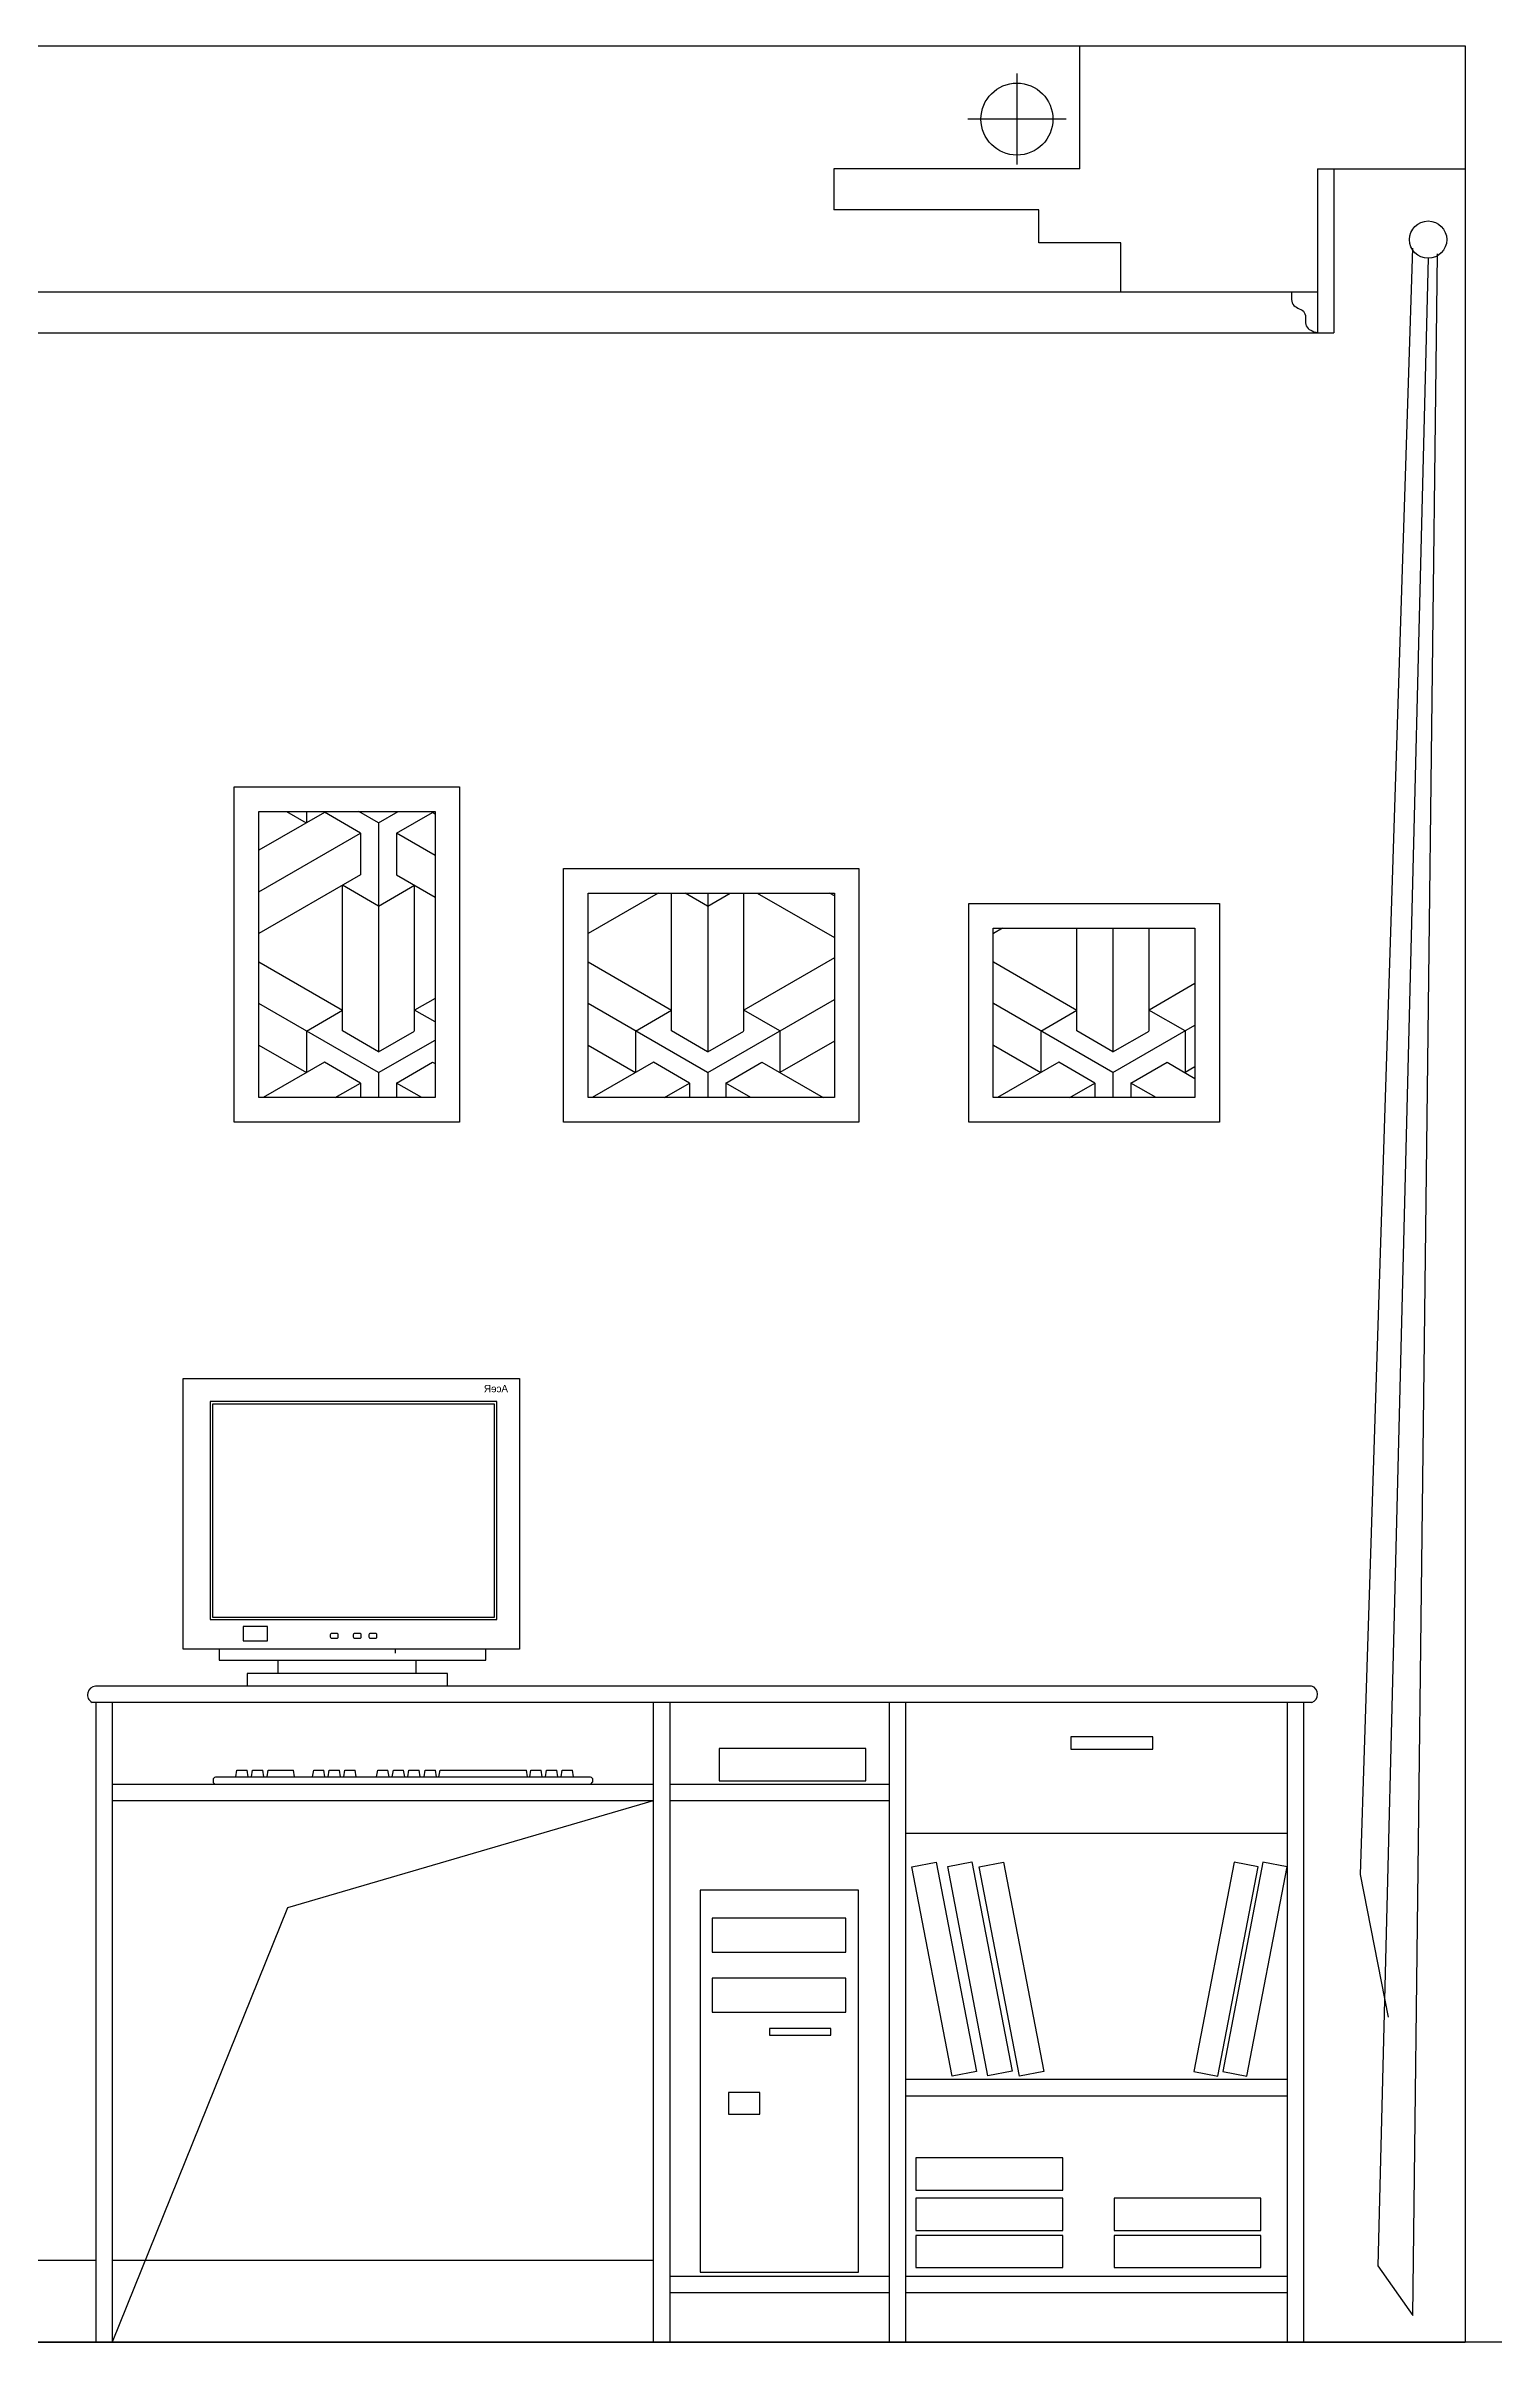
# Model space of a CAD drawing. Header units: inches. Extents: x 11.2 to 54.2, y 16.2 to 41.
# Drawn here: x 37.595 to 39.361, y 25.785 to 28.585 of the extents above; entities that cross this region are included whole.
import ezdxf

# ---------------------------------------------------------------- set-up
doc = ezdxf.new("R2010")
doc.units = ezdxf.units.IN
doc.header["$MEASUREMENT"] = 0
for name, color, linetype in [('02', 2, 'Continuous'), ('1', 1, 'Continuous'), ('4', 4, 'Continuous'), ('8', 8, 'Continuous')]:
    doc.layers.add(name, color=color, linetype=linetype)
doc.styles.get("Standard").update_dxf_attribs({"font": 'arial.ttf'})

msp = doc.modelspace()

# ---------------------------------------------------------------- hatches: boundary and pattern name
at = {"layer": '8'}
h = msp.add_hatch(dxfattribs=at)
h.set_pattern_fill('ESCHER', color=256, scale=0.01, angle=90, style=0)
h.set_pattern_definition([(150, (25.0658, 70.15768), (-2e-07, -0.3048004), [0.2794, -0.0254]), (270, (25.0658, 70.15768), (0.263965, 0.1524), [0.2794, -0.0254]), (30, (25.0658, 70.15768), (-2e-07, 0.3048004), [0.2794, -0.0254]), (150, (25.0658, 70.18308), (-2e-07, -0.3048004), [0.0508, -0.254]), (30, (25.0658, 70.18308), (-2e-07, 0.3048004), [0.0508, -0.254]), (150, (25.0438, 70.14498), (-2e-07, -0.3048004), [0.0508, -0.254]), (270, (25.0438, 70.14498), (0.263965, 0.1524), [0.0508, -0.254]), (30, (25.0878, 70.14498), (-2e-07, 0.3048004), [0.0508, -0.254]), (270, (25.0878, 70.14498), (0.263965, 0.1524), [0.0508, -0.254]), (150, (25.0658, 70.05608), (-2e-07, -0.3048004), [0.0508, -0.254]), (30, (25.0658, 70.05608), (-2e-07, 0.3048004), [0.0508, -0.254]), (150, (25.15378, 70.20848), (-2e-07, -0.3048004), [0.0508, -0.254]), (270, (25.15378, 70.20848), (0.263965, 0.1524), [0.0508, -0.254]), (30, (24.9778, 70.20848), (-2e-07, 0.3048004), [0.0508, -0.254]), (270, (24.9778, 70.20848), (0.263965, 0.1524), [0.0508, -0.254]), (90, (25.0218, 70.20848), (-0.263965, -0.1524), [0.1778, -0.127]), (90, (25.10979, 70.20848), (-0.263965, -0.1524), [0.1778, -0.127]), (210, (24.9998, 70.17038), (2e-07, -0.3048004), [0.1778, -0.127]), (210, (25.0438, 70.09418), (2e-07, -0.3048004), [0.1778, -0.127]), (330, (25.0878, 70.09418), (0.2639648, 0.1524004), [0.1778, -0.127]), (330, (25.13178, 70.17038), (0.2639648, 0.1524004), [0.1778, -0.127])])
h.paths.add_polyline_path([(38.0692, 27.6521), (37.8544, 27.6521), (37.8544, 27.303), (38.0692, 27.303)])
h = msp.add_hatch(dxfattribs=at)
h.set_pattern_fill('ESCHER', color=256, scale=0.01, angle=90, style=0)
h.set_pattern_definition([(150, (25.4672, 70.15768), (-2e-07, -0.3048004), [0.2794, -0.0254]), (270, (25.4672, 70.15768), (0.263965, 0.1524), [0.2794, -0.0254]), (30, (25.4672, 70.15768), (-2e-07, 0.3048004), [0.2794, -0.0254]), (150, (25.4672, 70.18308), (-2e-07, -0.3048004), [0.0508, -0.254]), (30, (25.4672, 70.18308), (-2e-07, 0.3048004), [0.0508, -0.254]), (150, (25.4452, 70.14498), (-2e-07, -0.3048004), [0.0508, -0.254]), (270, (25.4452, 70.14498), (0.263965, 0.1524), [0.0508, -0.254]), (30, (25.4892, 70.14498), (-2e-07, 0.3048004), [0.0508, -0.254]), (270, (25.4892, 70.14498), (0.263965, 0.1524), [0.0508, -0.254]), (150, (25.4672, 70.05608), (-2e-07, -0.3048004), [0.0508, -0.254]), (30, (25.4672, 70.05608), (-2e-07, 0.3048004), [0.0508, -0.254]), (150, (25.55518, 70.20848), (-2e-07, -0.3048004), [0.0508, -0.254]), (270, (25.55518, 70.20848), (0.263965, 0.1524), [0.0508, -0.254]), (30, (25.3792, 70.20848), (-2e-07, 0.3048004), [0.0508, -0.254]), (270, (25.3792, 70.20848), (0.263965, 0.1524), [0.0508, -0.254]), (90, (25.4232, 70.20848), (-0.263965, -0.1524), [0.1778, -0.127]), (90, (25.5112, 70.20848), (-0.263965, -0.1524), [0.1778, -0.127]), (210, (25.4012, 70.17038), (2e-07, -0.3048004), [0.1778, -0.127]), (210, (25.4452, 70.09418), (2e-07, -0.3048004), [0.1778, -0.127]), (330, (25.4892, 70.09418), (0.2639648, 0.1524004), [0.1778, -0.127]), (330, (25.53319, 70.17038), (0.2639648, 0.1524004), [0.1778, -0.127])])
h.paths.add_polyline_path([(38.2558, 27.5525), (38.2558, 27.303), (38.5562, 27.303), (38.5562, 27.5525)])
h = msp.add_hatch(dxfattribs=at)
h.set_pattern_fill('ESCHER', color=256, scale=0.01, angle=90, style=0)
h.set_pattern_definition([(150, (25.96137, 70.15768), (-2e-07, -0.3048004), [0.2794, -0.0254]), (270, (25.96137, 70.15768), (0.263965, 0.1524), [0.2794, -0.0254]), (30, (25.96137, 70.15768), (-2e-07, 0.3048004), [0.2794, -0.0254]), (150, (25.96137, 70.18308), (-2e-07, -0.3048004), [0.0508, -0.254]), (30, (25.96137, 70.18308), (-2e-07, 0.3048004), [0.0508, -0.254]), (150, (25.93937, 70.14498), (-2e-07, -0.3048004), [0.0508, -0.254]), (270, (25.93937, 70.14498), (0.263965, 0.1524), [0.0508, -0.254]), (30, (25.98336, 70.14498), (-2e-07, 0.3048004), [0.0508, -0.254]), (270, (25.98336, 70.14498), (0.263965, 0.1524), [0.0508, -0.254]), (150, (25.96137, 70.05608), (-2e-07, -0.3048004), [0.0508, -0.254]), (30, (25.96137, 70.05608), (-2e-07, 0.3048004), [0.0508, -0.254]), (150, (26.04935, 70.20848), (-2e-07, -0.3048004), [0.0508, -0.254]), (270, (26.04935, 70.20848), (0.263965, 0.1524), [0.0508, -0.254]), (30, (25.87338, 70.20848), (-2e-07, 0.3048004), [0.0508, -0.254]), (270, (25.87338, 70.20848), (0.263965, 0.1524), [0.0508, -0.254]), (90, (25.91737, 70.20848), (-0.263965, -0.1524), [0.1778, -0.127]), (90, (26.00536, 70.20848), (-0.263965, -0.1524), [0.1778, -0.127]), (210, (25.89537, 70.17038), (2e-07, -0.3048004), [0.1778, -0.127]), (210, (25.93937, 70.09418), (2e-07, -0.3048004), [0.1778, -0.127]), (330, (25.98336, 70.09418), (0.2639648, 0.1524004), [0.1778, -0.127]), (330, (26.02736, 70.17038), (0.2639648, 0.1524004), [0.1778, -0.127])])
h.paths.add_polyline_path([(38.9959, 27.5097), (38.75, 27.5097), (38.75, 27.303), (38.9959, 27.303)])

# ---------------------------------------------------------------- linework, layer by layer
at = {"layer": '02'}
for p, q in [((34.4254, 28.5855), (39.3254, 28.5855)), ((39.3254, 28.5855), (39.3254, 25.7855)), ((34.4254, 25.7855), (39.3254, 25.7855))]:
    msp.add_line(p, q, dxfattribs=at)
at = {"layer": '1'}
for p, q in [((38.8554, 28.4355), (38.8554, 28.5855)), ((38.7788, 28.5517), (38.7788, 28.4408)), ((38.8388, 28.4962), (38.7189, 28.4962)), ((38.8554, 28.4355), (38.5554, 28.4355)), ((38.5554, 28.4355), (38.5554, 28.3855)), ((39.1454, 28.4355), (39.3254, 28.4355)), ((39.1454, 28.4355), (39.1454, 28.2355)), ((39.1654, 28.4355), (39.1654, 28.2355)), ((38.8054, 28.3855), (38.5554, 28.3855)), ((38.8054, 28.3455), (38.8054, 28.3855)), ((38.9054, 28.3455), (38.8054, 28.3455)), ((38.9054, 28.2855), (38.9054, 28.3455)), ((39.2611, 28.3387), (39.1974, 26.3558)), ((39.2802, 28.3266), (39.219, 25.8785)), ((39.2615, 25.8179), (39.2918, 28.3319)), ((34.4254, 28.2855), (39.1454, 28.2855)), ((34.4254, 28.2355), (39.1654, 28.2355)), ((38.0204, 26.6305), (38.0204, 26.6255)), ((39.1381, 26.5855), (37.6552, 26.5855)), ((39.1384, 26.5655), (37.651, 26.5655)), ((37.6554, 26.5655), (37.6554, 25.7855)), ((37.6754, 26.5655), (37.6754, 25.7855)), ((38.3354, 26.5655), (38.3354, 25.7855)), ((38.3554, 26.5655), (38.3554, 25.7857)), ((38.6234, 25.7855), (38.6234, 26.5655)), ((38.6434, 25.7855), (38.6434, 26.5655)), ((39.1084, 26.5655), (39.1084, 25.7855)), ((39.1284, 26.5655), (39.1284, 25.7855)), ((38.3354, 26.4656), (37.6754, 26.4656)), ((37.8262, 26.4746), (37.8275, 26.4828)), ((37.8275, 26.4828), (37.84, 26.4828)), ((37.8412, 26.4746), (37.84, 26.4828)), ((37.8453, 26.4746), (37.8465, 26.4828)), ((37.8465, 26.4828), (37.8591, 26.4828)), ((37.8603, 26.4746), (37.8591, 26.4828)), ((37.8644, 26.4746), (37.8656, 26.4828)), ((37.8656, 26.4828), (37.8964, 26.4828)), ((37.8977, 26.4746), (37.8964, 26.4828)), ((37.9199, 26.4746), (37.9212, 26.4828)), ((37.9212, 26.4828), (37.9337, 26.4828)), ((37.935, 26.4746), (37.9337, 26.4828)), ((37.939, 26.4746), (37.9403, 26.4828)), ((37.9403, 26.4828), (37.9528, 26.4828)), ((37.954, 26.4746), (37.9528, 26.4828)), ((37.9581, 26.4746), (37.9593, 26.4828)), ((37.9593, 26.4828), (37.9719, 26.4828)), ((37.9731, 26.4746), (37.9719, 26.4828)), ((37.998, 26.4746), (37.9993, 26.4828)), ((37.9993, 26.4828), (38.0118, 26.4828)), ((38.0131, 26.4746), (38.0118, 26.4828)), ((38.0171, 26.4746), (38.0184, 26.4828)), ((38.0184, 26.4828), (38.0309, 26.4828)), ((38.0322, 26.4746), (38.0309, 26.4828)), ((38.0362, 26.4746), (38.0374, 26.4828)), ((38.0374, 26.4828), (38.05, 26.4828)), ((38.0512, 26.4746), (38.05, 26.4828)), ((38.0558, 26.4746), (38.0571, 26.4828)), ((38.0571, 26.4828), (38.0696, 26.4828)), ((38.0708, 26.4746), (38.0696, 26.4828)), ((38.074, 26.4746), (38.0753, 26.4828)), ((38.0753, 26.4828), (38.1806, 26.4828)), ((38.1819, 26.4746), (38.1806, 26.4828)), ((38.1849, 26.4746), (38.1861, 26.4828)), ((38.1861, 26.4828), (38.1987, 26.4828)), ((38.1999, 26.4746), (38.1987, 26.4828)), ((38.2039, 26.4746), (38.2052, 26.4828)), ((38.2052, 26.4828), (38.2177, 26.4828)), ((38.219, 26.4746), (38.2177, 26.4828)), ((38.223, 26.4746), (38.2243, 26.4828)), ((38.2243, 26.4828), (38.2368, 26.4828)), ((38.2381, 26.4746), (38.2368, 26.4828)), ((38.6234, 26.4654), (38.3554, 26.4654)), ((38.3354, 26.4454), (37.6754, 26.4454)), ((38.3354, 26.4454), (37.8892, 26.315)), ((38.6234, 26.4454), (38.3554, 26.4454)), ((39.1084, 26.4055), (38.6434, 26.4055)), ((39.1974, 26.3558), (39.2314, 26.1817)), ((37.8892, 26.315), (37.6754, 25.7855)), ((39.1084, 26.1055), (38.6434, 26.1055)), ((39.1084, 26.0855), (38.6434, 26.0855)), ((37.5454, 25.8855), (37.6554, 25.8855)), ((37.6754, 25.8855), (38.3354, 25.8855)), ((39.219, 25.8785), (39.2615, 25.8179)), ((38.6234, 25.8655), (38.3554, 25.8655)), ((38.6234, 25.8455), (38.3554, 25.8455)), ((39.1084, 25.8655), (38.6434, 25.8655)), ((39.1084, 25.8455), (38.6434, 25.8455))]:
    msp.add_line(p, q, dxfattribs=at)
for points in [[(37.8244, 27.6821), (38.0992, 27.6821), (38.0992, 27.273), (37.8244, 27.273)], [(37.8544, 27.6521), (38.0692, 27.6521), (38.0692, 27.303), (37.8544, 27.303)], [(38.2258, 27.5825), (38.5862, 27.5825), (38.5862, 27.273), (38.2258, 27.273)], [(38.2558, 27.5525), (38.5562, 27.5525), (38.5562, 27.303), (38.2558, 27.303)], [(38.72, 27.5397), (39.0259, 27.5397), (39.0259, 27.273), (38.72, 27.273)], [(38.75, 27.5097), (38.9959, 27.5097), (38.9959, 27.303), (38.75, 27.303)], [(38.1721, 26.6305), (37.7621, 26.6305), (37.7621, 26.9605), (38.1721, 26.9605)], [(37.7949, 26.6666), (38.1446, 26.6666), (38.1446, 26.9323), (37.7949, 26.9323)], [(37.7979, 26.6696), (38.1416, 26.6696), (38.1416, 26.9293), (37.7979, 26.9293)], [(37.8351, 26.6406), (37.8648, 26.6406), (37.8648, 26.6579), (37.8351, 26.6579)], [(38.9444, 26.5236), (38.8444, 26.5236), (38.8444, 26.5086), (38.9444, 26.5086)], [(38.5947, 26.5092), (38.4155, 26.5092), (38.4155, 26.47), (38.5947, 26.47)], [(38.7293, 26.1153), (38.6998, 26.1097), (38.6507, 26.365), (38.6802, 26.3707)], [(38.7729, 26.1158), (38.7434, 26.1102), (38.6944, 26.3655), (38.7238, 26.3711)], [(38.8114, 26.1153), (38.7819, 26.1097), (38.7329, 26.365), (38.7623, 26.3707)], [(38.9944, 26.1153), (39.0239, 26.1097), (39.0729, 26.365), (39.0435, 26.3707)], [(39.0297, 26.1153), (39.0592, 26.1097), (39.1082, 26.365), (39.0788, 26.3707)], [(38.3927, 25.8707), (38.5856, 25.8707), (38.5856, 26.3367), (38.3927, 26.3367)], [(38.4073, 26.261), (38.5702, 26.261), (38.5702, 26.3025), (38.4073, 26.3025)], [(38.4073, 26.1879), (38.5702, 26.1879), (38.5702, 26.2294), (38.4073, 26.2294)], [(38.5519, 26.168), (38.4771, 26.168), (38.4771, 26.1597), (38.5519, 26.1597)], [(38.4654, 26.0899), (38.4272, 26.0899), (38.4272, 26.0634), (38.4654, 26.0634)], [(38.8346, 26.0101), (38.6555, 26.0101), (38.6555, 25.9709), (38.8346, 25.9709)], [(38.8346, 25.9608), (38.6555, 25.9608), (38.6555, 25.9216), (38.8346, 25.9216)], [(39.0763, 25.9608), (38.8972, 25.9608), (38.8972, 25.9216), (39.0763, 25.9216)], [(38.8346, 25.9156), (38.6555, 25.9156), (38.6555, 25.8764), (38.8346, 25.8764)], [(39.0763, 25.9156), (38.8972, 25.9156), (38.8972, 25.8764), (39.0763, 25.8764)]]:
    msp.add_lwpolyline(points, close=True, dxfattribs=at)
for points in [[(37.8059, 26.6305), (37.8059, 26.617), (38.1313, 26.617), (38.1313, 26.6305)], [(38.0843, 26.5855), (38.0843, 26.6006), (37.8399, 26.6006), (37.8399, 26.5855)], [(37.8773, 26.617), (37.8773, 26.6006)], [(38.0461, 26.6006), (38.0461, 26.617)]]:
    msp.add_lwpolyline(points, dxfattribs=at)
for points in [[(37.9512, 26.648, 0.414214), (37.9497, 26.6495), (37.943, 26.6495, 0.414214), (37.9415, 26.648), (37.9415, 26.6453, 0.414214), (37.943, 26.6438), (37.9497, 26.6438, 0.414214), (37.9512, 26.6453)], [(37.9792, 26.648, 0.414214), (37.9777, 26.6495), (37.971, 26.6495, 0.414214), (37.9695, 26.648), (37.9695, 26.6453, 0.414214), (37.971, 26.6438), (37.9777, 26.6438, 0.414214), (37.9792, 26.6453)], [(37.9984, 26.648, 0.414214), (37.9969, 26.6495), (37.9901, 26.6495, 0.414214), (37.9886, 26.648), (37.9886, 26.6453, 0.414214), (37.9901, 26.6438), (37.9969, 26.6438, 0.414214), (37.9984, 26.6453)]]:
    msp.add_lwpolyline(points, format="xyb", close=True, dxfattribs=at)
msp.add_lwpolyline([(37.802, 26.4656, -0.414214), (37.799, 26.4686), (37.799, 26.4716, -0.414214), (37.802, 26.4746), (38.2583, 26.4746, -0.414214), (38.2613, 26.4716), (38.2613, 26.4686), (38.2583, 26.4656)], format="xyb", dxfattribs=at)
for centre, radius in [((38.7788, 28.4962), 0.0439), ((39.2802, 28.3493), 0.0227)]:
    msp.add_circle(centre, radius, dxfattribs=at)
for centre, start, end in [((37.656, 26.5749), 94.2862, 241.9357), ((39.1348, 26.5754), 289.9338, 71.3424)]:
    msp.add_arc(centre, 0.0106, start, end, dxfattribs=at)
msp.add_spline([(39.1137, 28.2855), (39.1165, 28.269), (39.1292, 28.2606), (39.1317, 28.244), (39.1454, 28.2355)], degree=3, dxfattribs=at)
at = {"layer": '4'}
msp.add_line((53.8184, 25.7855), (33.4922, 25.7855), dxfattribs=at)

# ---------------------------------------------------------------- texts
at = {"layer": '02', "extrusion": (0, 0, -1), "insert": (38.1582, 26.9527), "char_height": 0.009, "attachment_point": 1, "text_direction": (-1, 0, 0)}
msp.add_mtext('\\f方正黑体繁体|b0|i0|c134|p2;AceR', dxfattribs=at)

doc.saveas('drawing.dxf')
